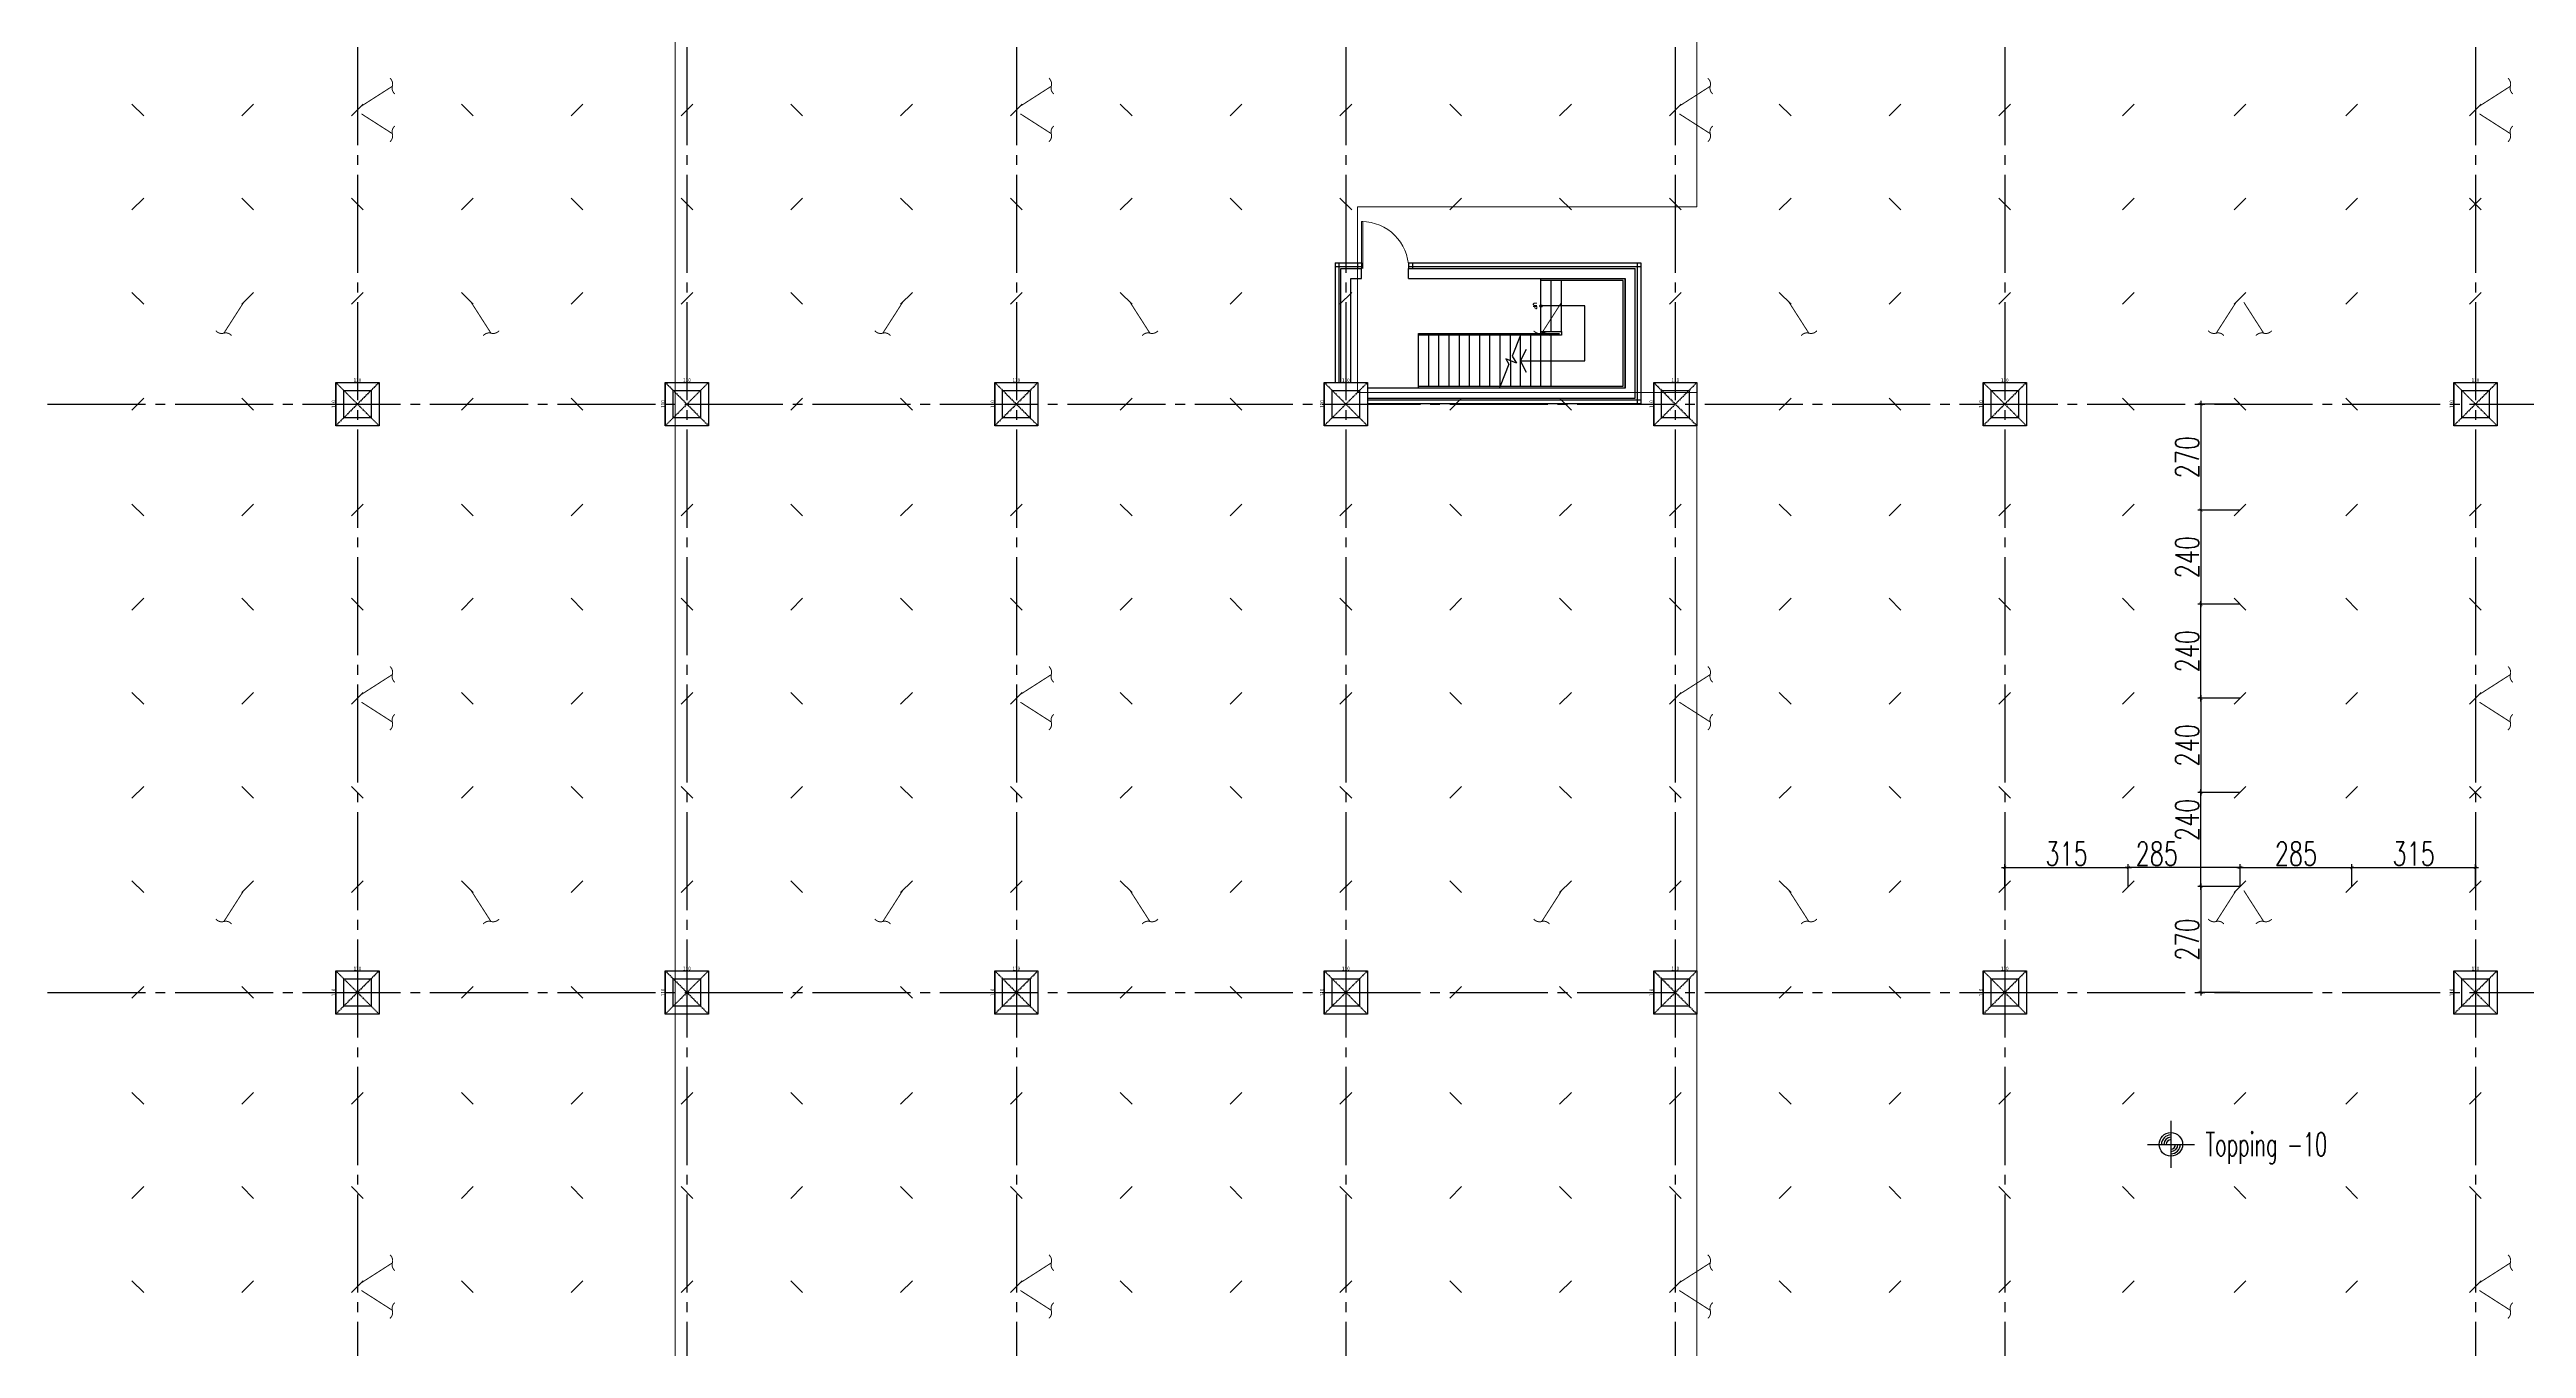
# Model space of a CAD drawing. Extents: x -3080 to 28500, y -1326 to 31609.
# Drawn here: x 7735 to 14050, y 2092 to 5404 of the extents above; entities that cross this region are included whole.
import ezdxf
from ezdxf.enums import TextEntityAlignment as Align

# ---------------------------------------------------------------- set-up
doc = ezdxf.new("R2010")
doc.units = 0
doc.header["$LTSCALE"] = 100
for name, pattern in [('X-S-FAB-L05$0$COL-CEN-LIN', [3.25, 2.5, -0.25, 0.25, -0.25]), ('X-S-FAB-L05$0$DASHED', [0.75, 0.5, -0.25]), ('X-S-FAB-L05$0$HIDDEN', [0.4, 0.3, -0.1])]:
    doc.linetypes.add(name, pattern=pattern)
for name, color, linetype in [('0-xref', 8, 'Continuous'), ('188K-SM-03-F05-ARCH-PA-Y2257103$0$K-岩棉 2hr 3.5-非抗', 53, 'Continuous'), ('X-S-FAB-L05$0$0-arr', 8, 'Continuous'), ('X-S-FAB-L05$0$0-DIM-INT', 8, 'Continuous'), ('X-S-FAB-L05$0$0-DIM-TXT', 8, 'Continuous'), ('X-S-FAB-L05$0$0-stc', 8, 'Continuous'), ('X-S-FAB-L05$0$12', 8, 'Continuous'), ('X-S-FAB-L05$0$1_L05平面圖_1_Door', 8, 'Continuous'), ('X-S-FAB-L05$0$AREA', 8, 'Continuous'), ('X-S-FAB-L05$0$BEAM', 8, 'Continuous'), ('X-S-FAB-L05$0$BLOCK', 8, 'Continuous'), ('X-S-FAB-L05$0$BR-D', 8, 'X-S-FAB-L05$0$DASHED'), ('X-S-FAB-L05$0$CCL', 8, 'X-S-FAB-L05$0$COL-CEN-LIN'), ('X-S-FAB-L05$0$COL', 8, 'Continuous'), ('X-S-FAB-L05$0$COL-S', 8, 'Continuous'), ('X-S-FAB-L05$0$HR', 8, 'Continuous'), ('X-S-FAB-L05$0$S-FNDN', 8, 'Continuous'), ('X-S-FAB-L05$0$S-鋼柱', 8, 'Continuous'), ('X-S-FAB-L05$0$SLAB', 8, 'Continuous'), ('X-S-FAB-L05$0$ST', 8, 'Continuous'), ('X-S-FAB-L05$0$TXT', 8, 'Continuous'), ('X-S-FAB-L05$0$WALL-DR', 8, 'Continuous'), ('X-S-FAB-L05$0$斜撐', 8, 'Continuous'), ('X-S-FAB-L05$0$高程', 8, 'Continuous')]:
    doc.layers.add(name, color=color, linetype=linetype)
doc.layers.add('X-S-FAB-L05$0$XREF', color=8, linetype='Continuous', lineweight=0)
doc.styles.add('X-S-FAB-L05$0$CHINA', font='simplex.shx', dxfattribs={"width": 0.75, "bigfont": 'chineset.shx'})
doc.styles.add('X-S-FAB-L05$0$DIM', font='', dxfattribs={"width": 0.8})
doc.styles.add('X-S-FAB-L05$0$DimStyUse', font='romans.shx', dxfattribs={"width": 0.7})
doc.styles.get('X-S-FAB-L05$0$DIM').set_extended_font_data('MingLiU')
doc.dimstyles.new('X-S-FAB-L05$0$JJP_005_defpoint', dxfattribs={"dimtxt": 20, "dimasz": 0.5, "dimexe": 0.5, "dimexo": 0.5, "dimgap": 0.5, "dimtad": 1, "dimdsep": 46, "dimtxsty": 'X-S-FAB-L05$0$DIM', "dimblk": 'X-S-FAB-L05$0$_None', "dimcen": 10, "dimclrd": 256, "dimclre": 256, "dimclrt": 256, "dimadec": 0, "dimazin": 0, "dimtfac": 1, "dimtix": 1, "dimtmove": 2, "dimatfit": 3, "dimldrblk": 'X-S-FAB-L05$0$_None', "dimfxl": 0.5, "dimtolj": 1, "dimtzin": 0, "dimarcsym": 0})
doc.dimstyles.new('X-S-FAB-L05$0$SLASHM', dxfattribs={"dimtxt": 25, "dimasz": 8, "dimexe": 8, "dimexo": 0, "dimgap": 5, "dimtad": 1, "dimdsep": 46, "dimtxsty": 'X-S-FAB-L05$0$DimStyUse', "dimblk": 'X-S-FAB-L05$0$_ArchTick', "dimcen": 10, "dimdle": 8, "dimclrt": 2, "dimazin": 0, "dimtfac": 1, "dimtix": 1, "dimtmove": 2, "dimatfit": 3, "dimfxl": 10, "dimtolj": 1, "dimarcsym": 0})

# ---------------------------------------------------------------- blocks, each defined once
blk = doc.blocks.new('*D174')
at = {"layer": 'DefPoints', "lineweight": -2, "transparency": 16777216}
blk.add_line((0, 0), (110, 0), dxfattribs=at)
at = {"layer": 'DefPoints', "color": 0, "transparency": 16777216}
for p in [(0, 0), (110, 0), (110, 0)]:
    blk.add_point(p, dxfattribs=at)
at = {"layer": 'DefPoints', "transparency": 16777216, "insert": (55, 6.1), "char_height": 10, "attachment_point": 5, "style": 'X-S-FAB-L05$0$DIM'}
blk.add_mtext('\\A1;110', dxfattribs=at)
blk = doc.blocks.new('X-S-FAB-L05$0$_None')
blk = doc.blocks.new('*D175')
at = {"layer": 'DefPoints', "lineweight": -2, "transparency": 16777216}
blk.add_line((0, 0), (0, -110), dxfattribs=at)
at = {"layer": 'DefPoints', "color": 0, "transparency": 16777216}
for p in [(0, 0), (0, -110), (0, -110)]:
    blk.add_point(p, dxfattribs=at)
at = {"layer": 'DefPoints', "transparency": 16777216, "insert": (-6.1, -55), "char_height": 10, "attachment_point": 5, "rotation": 90, "style": 'X-S-FAB-L05$0$DIM'}
blk.add_mtext('\\A1;110', dxfattribs=at)
blk = doc.blocks.new('*U62')
blk.add_lwpolyline([(0, 0.5), (1.44, 0.5), (1.75, 0.09), (1.75, 0.3), (1.75, 0.82), (1.99, 0.5, 0.234256), (1.99, 0.5), (3.5, 0.5)], format="xyb")
blk = doc.blocks.new('X-S-FAB-L05$0$斜撐')
at = {"layer": 'X-S-FAB-L05$0$BR-D', "const_width": 0.5}
blk.add_lwpolyline([(962.1, 215.6, -0.296213), (958, 215.2, 0.299957), (953.7, 214.9, 0.006918)], format="xyb", dxfattribs=at)
at = {"layer": 'X-S-FAB-L05$0$BR-D', "linetype": 'ByBlock', "const_width": 0.5}
blk.add_lwpolyline([(964.4, 197.6), (958, 215.2)], dxfattribs=at)
blk = doc.blocks.new('X-S-FAB-L05$0$SC1')
at = {"layer": 'DefPoints'}
blk.add_line((27925, 8342.1), (27955, 8312.1), dxfattribs=at)
blk = doc.blocks.new('X-S-FAB-L05$0$VC(C)')
at = {"layer": 'X-S-FAB-L05$0$S-鋼柱'}
for p in [(-19980, -3077.1), (-19140, -3077.1), (-18300, -3077.1), (-17460, -3077.1), (-16620, -3077.1), (-15780, -3077.1), (-19700, -3317.1), (-19420, -3317.1), (-18860, -3317.1), (-18580, -3317.1), (-18020, -3317.1), (-17740, -3317.1), (-17180, -3317.1), (-16900, -3317.1), (-16340, -3317.1), (-16060, -3317.1), (-15500, -3317.1), (-15220, -3317.1), (-14020, -3317.1), (-19980, -3557.1), (-19140, -3557.1), (-18300, -3557.1), (-17460, -3557.1), (-15780, -3557.1), (-19700, -3827.1), (-18860, -3827.1), (-18020, -3827.1), (-17180, -3827.1), (-16340, -3827.1), (-15500, -3827.1), (-14905, -3827.1), (-14620.4, -3827.1), (-14335.4, -3827.1), (-19980, -4097.1), (-19140, -4097.1), (-18300, -4097.1), (-17460, -4097.1), (-16620, -4097.1), (-15780, -4097.1), (-19700, -4337.1), (-19420, -4337.1), (-18860, -4337.1), (-18580, -4337.1), (-18020, -4337.1), (-17740, -4337.1), (-17180, -4337.1), (-16900, -4337.1), (-16340, -4337.1), (-16060, -4337.1), (-15500, -4337.1), (-15220, -4337.1), (-14905, -4337.1), (-14620.4, -4337.1), (-14335.4, -4337.1), (-14020, -4337.1), (-19980, -4577.1), (-19140, -4577.1), (-18300, -4577.1), (-17460, -4577.1), (-16620, -4577.1), (-15780, -4577.1), (-19700, -4817.1), (-19420, -4817.1), (-18860, -4817.1), (-18580, -4817.1), (-18020, -4817.1), (-17740, -4817.1), (-17180, -4817.1), (-16900, -4817.1), (-16340, -4817.1), (-16060, -4817.1), (-15500, -4817.1), (-15220, -4817.1), (-14020, -4817.1), (-19980, -5057.1), (-19140, -5057.1), (-18300, -5057.1), (-17460, -5057.1), (-16620, -5057.1), (-15780, -5057.1), (-19700, -5327.1), (-18860, -5327.1), (-18020, -5327.1), (-17180, -5327.1), (-16340, -5327.1), (-15500, -5327.1), (-19980, -5597.1), (-19140, -5597.1), (-18300, -5597.1), (-17460, -5597.1), (-16620, -5597.1), (-15780, -5597.1), (-19700, -5837.1), (-19420, -5837.1), (-18860, -5837.1), (-18580, -5837.1), (-18020, -5837.1), (-17740, -5837.1), (-17180, -5837.1), (-16900, -5837.1), (-16340, -5837.1), (-16060, -5837.1), (-15500, -5837.1), (-15220, -5837.1), (-14905, -5837.1), (-14620.4, -5837.1), (-14335.4, -5837.1), (-14020, -5837.1), (-19980, -6077.1), (-19140, -6077.1), (-18300, -6077.1), (-17460, -6077.1), (-16620, -6077.1), (-15780, -6077.1)]:
    blk.add_blockref('X-S-FAB-L05$0$SC1', p, dxfattribs=at)
at = {"layer": 'X-S-FAB-L05$0$S-鋼柱', "rotation": 90}
for p in [(16567.1, -22690), (16847.1, -22690), (17407.1, -22690), (17687.1, -22690), (18247.1, -22690), (18527.1, -22690), (19087.1, -22690), (19367.1, -22690), (19927.1, -22690), (20207.1, -22690), (20767.1, -22690), (21047.1, -22690), (21362.1, -22690), (21646.7, -22690), (21931.7, -22690), (22247.1, -22690), (16287.1, -22930), (17127.1, -22930), (17967.1, -22930), (18807.1, -22930), (19647.1, -22930), (20487.1, -22930), (21362.1, -22930), (21646.7, -22930), (21931.7, -22930), (22247.1, -22930), (16567.1, -23170), (16847.1, -23170), (17407.1, -23170), (17687.1, -23170), (18247.1, -23170), (18527.1, -23170), (19087.1, -23170), (19367.1, -23170), (20207.1, -23170), (20767.1, -23170), (21047.1, -23170), (21362.1, -23170), (21646.7, -23170), (21931.7, -23170), (22247.1, -23170), (16287.1, -23440), (17127.1, -23440), (17967.1, -23440), (18807.1, -23440), (19647.1, -23440), (20487.1, -23440), (16567.1, -23710), (16847.1, -23710), (17407.1, -23710), (17687.1, -23710), (18247.1, -23710), (18527.1, -23710), (19087.1, -23710), (19367.1, -23710), (19927.1, -23710), (20207.1, -23710), (20767.1, -23710), (21047.1, -23710), (21362.1, -23710), (21646.7, -23710), (21931.7, -23710), (22247.1, -23710), (16287.1, -23950), (17127.1, -23950), (17967.1, -23950), (18807.1, -23950), (19647.1, -23950), (20487.1, -23950), (16567.1, -24190), (16847.1, -24190), (17407.1, -24190), (17687.1, -24190), (18247.1, -24190), (18527.1, -24190), (19087.1, -24190), (19367.1, -24190), (19927.1, -24190), (20207.1, -24190), (20767.1, -24190), (21047.1, -24190), (21362.1, -24190), (21646.7, -24190), (21931.7, -24190), (22247.1, -24190), (16287.1, -24430), (17127.1, -24430), (17967.1, -24430), (18807.1, -24430), (19647.1, -24430), (20487.1, -24430), (21362.1, -24430), (21646.7, -24430), (21931.7, -24430), (22247.1, -24430), (16567.1, -24670), (16847.1, -24670), (17407.1, -24670), (17687.1, -24670), (18247.1, -24670), (18527.1, -24670), (19087.1, -24670), (19367.1, -24670), (19927.1, -24670), (20207.1, -24670), (20767.1, -24670), (21047.1, -24670), (21362.1, -24670), (21646.7, -24670), (21931.7, -24670), (22247.1, -24670), (16287.1, -24940), (17127.1, -24940), (17967.1, -24940), (18807.1, -24940), (19647.1, -24940), (20487.1, -24940), (16567.1, -25210), (16847.1, -25210), (17407.1, -25210), (17687.1, -25210), (18247.1, -25210), (18527.1, -25210), (19087.1, -25210), (19367.1, -25210), (19927.1, -25210), (20207.1, -25210), (20767.1, -25210), (21047.1, -25210), (21362.1, -25210), (21646.7, -25210), (21931.7, -25210), (22247.1, -25210), (16287.1, -25450), (17127.1, -25450), (17967.1, -25450), (18807.1, -25450), (19647.1, -25450), (20487.1, -25450), (16567.1, -25690), (16847.1, -25690), (17407.1, -25690), (17687.1, -25690), (18247.1, -25690), (18527.1, -25690), (19087.1, -25690), (19367.1, -25690), (19927.1, -25690), (20207.1, -25690), (20767.1, -25690), (21047.1, -25690), (21362.1, -25690), (21646.7, -25690), (21931.7, -25690), (22247.1, -25690)]:
    blk.add_blockref('X-S-FAB-L05$0$SC1', p, dxfattribs=at)
at = {"layer": 'X-S-FAB-L05$0$斜撐'}
for p, xscale, yscale, zscale, rotation in [((6507.4, 9747.2), 5.000000000000002, 5.000000000000002, 5.000000000000002, 282.6853631040207), ((8187.4, 9747.2), 5.000000000000002, 5.000000000000002, 5.000000000000002, 282.6853631040207), ((9867.4, 9747.2), 5.000000000000002, 5.000000000000002, 5.000000000000002, 282.6853631040207), ((11907.4, 9747.2), 5.000000000000002, 5.000000000000002, 5.000000000000002, 282.6853631040207), ((6507.4, 752.8), -5, 5, 5, 257.3146368959793), ((8187.4, 752.8), -5, 5, 5, 257.3146368959793), ((9867.4, 752.8), -5, 5, 5, 257.3146368959793), ((11907.4, 752.8), -5, 5, 5, 257.3146368959793), ((3742.8, 6782.6), -5.000000000000004, 5, 5, 167.3146368959792), ((13297.2, 6782.6), 5, 5, 5, 192.6853631040206), ((5422.8, 6782.6), -5.000000000000004, 5, 5, 167.3146368959792), ((14977.2, 6782.6), 5, 5, 5, 192.6853631040206), ((7102.8, 6782.6), -5.000000000000004, 5, 5, 167.3146368959792), ((16657.2, 6782.6), 5, 5, 5, 192.6853631040206), ((8822.4, 6782.6), -4.999999999999998, 5, 5, 167.3146368959794), ((17816.8, 6782.6), 5.000000000000001, 5.000000000000001, 5.000000000000001, 192.6853631040205), ((6507.4, 8247.2), 5.000000000000002, 5.000000000000002, 5.000000000000002, 282.6853631040207), ((8187.4, 8247.2), 5.000000000000002, 5.000000000000002, 5.000000000000002, 282.6853631040207), ((9867.4, 8247.2), 5.000000000000002, 5.000000000000002, 5.000000000000002, 282.6853631040207), ((11907.4, 8247.2), 5.000000000000002, 5.000000000000002, 5.000000000000002, 282.6853631040207), ((6507.4, -747.2), -5, 5, 5, 257.3146368959793), ((8187.4, -747.2), -5, 5, 5, 257.3146368959793), ((9867.4, -747.2), -5, 5, 5, 257.3146368959793), ((11907.4, -747.2), -5, 5, 5, 257.3146368959793), ((3742.8, 5282.6), -5.000000000000004, 5, 5, 167.3146368959792), ((13297.2, 5282.6), 5, 5, 5, 192.6853631040206), ((5422.8, 5282.6), -5.000000000000004, 5, 5, 167.3146368959792), ((14977.2, 5282.6), 5, 5, 5, 192.6853631040206), ((7102.8, 5282.6), -5.000000000000004, 5, 5, 167.3146368959792), ((16657.2, 5282.6), 5, 5, 5, 192.6853631040206), ((8822.4, 5282.6), -4.999999999999998, 5, 5, 167.3146368959794), ((17816.8, 5282.6), 5.000000000000001, 5.000000000000001, 5.000000000000001, 192.6853631040205), ((6507.4, 6747.2), 5.000000000000002, 5.000000000000002, 5.000000000000002, 282.6853631040207), ((8187.4, 6747.2), 5.000000000000002, 5.000000000000002, 5.000000000000002, 282.6853631040207), ((9867.4, 6747.2), 5.000000000000002, 5.000000000000002, 5.000000000000002, 282.6853631040207), ((11907.4, 6747.2), 5.000000000000002, 5.000000000000002, 5.000000000000002, 282.6853631040207), ((6507.4, -2247.2), -5, 5, 5, 257.3146368959793), ((8187.4, -2247.2), -5, 5, 5, 257.3146368959793), ((9867.4, -2247.2), -5, 5, 5, 257.3146368959793), ((11907.4, -2247.2), -5, 5, 5, 257.3146368959793)]:
    blk.add_blockref('X-S-FAB-L05$0$斜撐', p, dxfattribs=dict(at, xscale=xscale, yscale=yscale, zscale=zscale, rotation=rotation))
blk = doc.blocks.new('X-S-FAB-L05$0$_ArchTick')
at = {"color": 0, "linetype": 'ByBlock', "const_width": 0.15}
blk.add_lwpolyline([(-0.5, -0.5), (0.5, 0.5)], dxfattribs=at)
blk = doc.blocks.new('*D1704')
at = {"layer": 'DefPoints', "color": 0, "lineweight": -2, "transparency": 16777216}
for p, q in [((13319.2, 4500), (13212.1, 4500)), ((13220.1, 4508), (13220.1, 4222)), ((13319.2, 4230), (13212.1, 4230))]:
    blk.add_line(p, q, dxfattribs=at)
at = {"layer": 'DefPoints', "color": 0, "transparency": 16777216}
for p in [(13319.2, 4500), (13220.1, 4230), (13319.2, 4230)]:
    blk.add_point(p, dxfattribs=at)
at = {"layer": 'DefPoints', "color": 0, "lineweight": -2, "transparency": 16777216, "xscale": 8, "yscale": 8, "zscale": 8}
for p, rotation in [((13220.1, 4500), 90), ((13220.1, 4230), 270)]:
    blk.add_blockref('X-S-FAB-L05$0$_ArchTick', p, dxfattribs=dict(at, rotation=rotation))
at = {"layer": 'DefPoints', "color": 2, "transparency": 16777216, "insert": (13185.1, 4365), "char_height": 60, "attachment_point": 5, "rotation": 90, "style": 'X-S-FAB-L05$0$DimStyUse'}
blk.add_mtext('\\A1;270', dxfattribs=at)
blk = doc.blocks.new('*D1705')
at = {"layer": 'DefPoints', "color": 0, "lineweight": -2, "transparency": 16777216}
for p, q in [((13220.1, 4238), (13220.1, 3982)), ((13319.6, 4230), (13212.1, 4230)), ((13319.2, 3990), (13212.1, 3990))]:
    blk.add_line(p, q, dxfattribs=at)
at = {"layer": 'DefPoints', "color": 0, "transparency": 16777216}
for p in [(13319.6, 4230), (13220.1, 3990), (13319.2, 3990)]:
    blk.add_point(p, dxfattribs=at)
at = {"layer": 'DefPoints', "color": 0, "lineweight": -2, "transparency": 16777216, "xscale": 8, "yscale": 8, "zscale": 8}
for p, rotation in [((13220.1, 4230), 90), ((13220.1, 3990), 270)]:
    blk.add_blockref('X-S-FAB-L05$0$_ArchTick', p, dxfattribs=dict(at, rotation=rotation))
at = {"layer": 'DefPoints', "color": 2, "transparency": 16777216, "insert": (13185.1, 4110), "char_height": 60, "attachment_point": 5, "rotation": 90, "style": 'X-S-FAB-L05$0$DimStyUse'}
blk.add_mtext('\\A1;240', dxfattribs=at)
blk = doc.blocks.new('*D1706')
at = {"layer": 'DefPoints', "color": 0, "lineweight": -2, "transparency": 16777216}
for p, q in [((13319.2, 3990), (13212.1, 3990)), ((13220.1, 3742), (13220.1, 3998)), ((13319.6, 3750), (13212.1, 3750))]:
    blk.add_line(p, q, dxfattribs=at)
at = {"layer": 'DefPoints', "color": 0, "transparency": 16777216}
for p in [(13220.1, 3990), (13319.2, 3990), (13319.6, 3750)]:
    blk.add_point(p, dxfattribs=at)
at = {"layer": 'DefPoints', "color": 0, "lineweight": -2, "transparency": 16777216, "xscale": 8, "yscale": 8, "zscale": 8}
for p, rotation in [((13220.1, 3990), 90), ((13220.1, 3750), 270)]:
    blk.add_blockref('X-S-FAB-L05$0$_ArchTick', p, dxfattribs=dict(at, rotation=rotation))
at = {"layer": 'DefPoints', "color": 2, "transparency": 16777216, "insert": (13185.1, 3870), "char_height": 60, "attachment_point": 5, "rotation": 90, "style": 'X-S-FAB-L05$0$DimStyUse'}
blk.add_mtext('\\A1;240', dxfattribs=at)
blk = doc.blocks.new('*D1707')
at = {"layer": 'DefPoints', "color": 0, "lineweight": -2, "transparency": 16777216}
for p, q in [((13319.6, 3750), (13212.1, 3750)), ((13220.1, 3758), (13220.1, 3502)), ((13319.2, 3510), (13212.1, 3510))]:
    blk.add_line(p, q, dxfattribs=at)
at = {"layer": 'DefPoints', "color": 0, "transparency": 16777216}
for p in [(13319.6, 3750), (13220.1, 3510), (13319.2, 3510)]:
    blk.add_point(p, dxfattribs=at)
at = {"layer": 'DefPoints', "color": 0, "lineweight": -2, "transparency": 16777216, "xscale": 8, "yscale": 8, "zscale": 8}
for p, rotation in [((13220.1, 3750), 90), ((13220.1, 3510), 270)]:
    blk.add_blockref('X-S-FAB-L05$0$_ArchTick', p, dxfattribs=dict(at, rotation=rotation))
at = {"layer": 'DefPoints', "color": 2, "transparency": 16777216, "insert": (13185.1, 3630), "char_height": 60, "attachment_point": 5, "rotation": 90, "style": 'X-S-FAB-L05$0$DimStyUse'}
blk.add_mtext('\\A1;240', dxfattribs=at)
blk = doc.blocks.new('*D1708')
at = {"layer": 'DefPoints', "color": 0, "lineweight": -2, "transparency": 16777216}
for p, q in [((13319.2, 3510), (13212.1, 3510)), ((13220.1, 3262), (13220.1, 3518)), ((13319.6, 3270), (13212.1, 3270))]:
    blk.add_line(p, q, dxfattribs=at)
at = {"layer": 'DefPoints', "color": 0, "transparency": 16777216}
for p in [(13220.1, 3510), (13319.2, 3510), (13319.6, 3270)]:
    blk.add_point(p, dxfattribs=at)
at = {"layer": 'DefPoints', "color": 0, "lineweight": -2, "transparency": 16777216, "xscale": 8, "yscale": 8, "zscale": 8}
for p, rotation in [((13220.1, 3510), 90), ((13220.1, 3270), 270)]:
    blk.add_blockref('X-S-FAB-L05$0$_ArchTick', p, dxfattribs=dict(at, rotation=rotation))
at = {"layer": 'DefPoints', "color": 2, "transparency": 16777216, "insert": (13185.1, 3440), "char_height": 60, "attachment_point": 5, "rotation": 90, "style": 'X-S-FAB-L05$0$DimStyUse'}
blk.add_mtext('\\A1;240', dxfattribs=at)
blk = doc.blocks.new('*D1709')
at = {"layer": 'DefPoints', "color": 0, "lineweight": -2, "transparency": 16777216}
for p, q in [((13319.6, 3270), (13212.1, 3270)), ((13220.1, 3278), (13220.1, 2992)), ((13319.2, 3000), (13212.1, 3000))]:
    blk.add_line(p, q, dxfattribs=at)
at = {"layer": 'DefPoints', "color": 0, "transparency": 16777216}
for p in [(13319.6, 3270), (13220.1, 3000), (13319.2, 3000)]:
    blk.add_point(p, dxfattribs=at)
at = {"layer": 'DefPoints', "color": 0, "lineweight": -2, "transparency": 16777216, "xscale": 8, "yscale": 8, "zscale": 8}
for p, rotation in [((13220.1, 3270), 90), ((13220.1, 3000), 270)]:
    blk.add_blockref('X-S-FAB-L05$0$_ArchTick', p, dxfattribs=dict(at, rotation=rotation))
at = {"layer": 'DefPoints', "color": 2, "transparency": 16777216, "insert": (13185.1, 3135), "char_height": 60, "attachment_point": 5, "rotation": 90, "style": 'X-S-FAB-L05$0$DimStyUse'}
blk.add_mtext('\\A1;270', dxfattribs=at)
blk = doc.blocks.new('*D1710')
at = {"layer": 'DefPoints', "color": 0, "lineweight": -2, "transparency": 16777216}
for p, q in [((12712, 3318.7), (13043, 3318.7)), ((12720, 3270.4), (12720, 3326.7)), ((13035, 3270.4), (13035, 3326.7))]:
    blk.add_line(p, q, dxfattribs=at)
at = {"layer": 'DefPoints', "color": 0, "transparency": 16777216}
for p in [(13035, 3318.7), (12720, 3270.4), (13035, 3270.4)]:
    blk.add_point(p, dxfattribs=at)
at = {"layer": 'DefPoints', "color": 0, "lineweight": -2, "transparency": 16777216, "xscale": 8, "yscale": 8, "zscale": 8, "rotation": 180}
blk.add_blockref('X-S-FAB-L05$0$_ArchTick', (12720, 3318.7), dxfattribs=at)
at = {"layer": 'DefPoints', "color": 0, "lineweight": -2, "transparency": 16777216, "xscale": 8, "yscale": 8, "zscale": 8}
blk.add_blockref('X-S-FAB-L05$0$_ArchTick', (13035, 3318.7), dxfattribs=at)
at = {"layer": 'DefPoints', "color": 2, "transparency": 16777216, "insert": (12877.5, 3353.7), "char_height": 60, "attachment_point": 5, "style": 'X-S-FAB-L05$0$DimStyUse'}
blk.add_mtext('\\A1;315', dxfattribs=at)
blk = doc.blocks.new('*D1711')
at = {"layer": 'DefPoints', "color": 0, "lineweight": -2, "transparency": 16777216}
for p, q in [((13328, 3318.7), (13027, 3318.7)), ((13035, 3270.4), (13035, 3326.7)), ((13320, 3270.4), (13320, 3326.7))]:
    blk.add_line(p, q, dxfattribs=at)
at = {"layer": 'DefPoints', "color": 0, "transparency": 16777216}
for p in [(13035, 3318.7), (13035, 3270.4), (13320, 3270.4)]:
    blk.add_point(p, dxfattribs=at)
at = {"layer": 'DefPoints', "color": 0, "lineweight": -2, "transparency": 16777216, "xscale": 8, "yscale": 8, "zscale": 8, "rotation": 180}
blk.add_blockref('X-S-FAB-L05$0$_ArchTick', (13035, 3318.7), dxfattribs=at)
at = {"layer": 'DefPoints', "color": 0, "lineweight": -2, "transparency": 16777216, "xscale": 8, "yscale": 8, "zscale": 8}
blk.add_blockref('X-S-FAB-L05$0$_ArchTick', (13320, 3318.7), dxfattribs=at)
at = {"layer": 'DefPoints', "color": 2, "transparency": 16777216, "insert": (13107.5, 3353.7), "char_height": 60, "attachment_point": 5, "style": 'X-S-FAB-L05$0$DimStyUse'}
blk.add_mtext('\\A1;285', dxfattribs=at)
blk = doc.blocks.new('*D1712')
at = {"layer": 'DefPoints', "color": 0, "lineweight": -2, "transparency": 16777216}
for p, q in [((13312, 3318.7), (13613, 3318.7)), ((13320, 3270.4), (13320, 3326.7)), ((13605, 3270.4), (13605, 3326.7))]:
    blk.add_line(p, q, dxfattribs=at)
at = {"layer": 'DefPoints', "color": 0, "transparency": 16777216}
for p in [(13605, 3318.7), (13320, 3270.4), (13605, 3270.4)]:
    blk.add_point(p, dxfattribs=at)
at = {"layer": 'DefPoints', "color": 0, "lineweight": -2, "transparency": 16777216, "xscale": 8, "yscale": 8, "zscale": 8, "rotation": 180}
blk.add_blockref('X-S-FAB-L05$0$_ArchTick', (13320, 3318.7), dxfattribs=at)
at = {"layer": 'DefPoints', "color": 0, "lineweight": -2, "transparency": 16777216, "xscale": 8, "yscale": 8, "zscale": 8}
blk.add_blockref('X-S-FAB-L05$0$_ArchTick', (13605, 3318.7), dxfattribs=at)
at = {"layer": 'DefPoints', "color": 2, "transparency": 16777216, "insert": (13462.5, 3353.7), "char_height": 60, "attachment_point": 5, "style": 'X-S-FAB-L05$0$DimStyUse'}
blk.add_mtext('\\A1;285', dxfattribs=at)
blk = doc.blocks.new('*D1713')
at = {"layer": 'DefPoints', "color": 0, "lineweight": -2, "transparency": 16777216}
for p, q in [((13597, 3318.7), (13928, 3318.7)), ((13605, 3270.4), (13605, 3326.7)), ((13920, 3270.4), (13920, 3326.7))]:
    blk.add_line(p, q, dxfattribs=at)
at = {"layer": 'DefPoints', "color": 0, "transparency": 16777216}
for p in [(13920, 3318.7), (13605, 3270.4), (13920, 3270.4)]:
    blk.add_point(p, dxfattribs=at)
at = {"layer": 'DefPoints', "color": 0, "lineweight": -2, "transparency": 16777216, "xscale": 8, "yscale": 8, "zscale": 8, "rotation": 180}
blk.add_blockref('X-S-FAB-L05$0$_ArchTick', (13605, 3318.7), dxfattribs=at)
at = {"layer": 'DefPoints', "color": 0, "lineweight": -2, "transparency": 16777216, "xscale": 8, "yscale": 8, "zscale": 8}
blk.add_blockref('X-S-FAB-L05$0$_ArchTick', (13920, 3318.7), dxfattribs=at)
at = {"layer": 'DefPoints', "color": 2, "transparency": 16777216, "insert": (13762.5, 3353.7), "char_height": 60, "attachment_point": 5, "style": 'X-S-FAB-L05$0$DimStyUse'}
blk.add_mtext('\\A1;315', dxfattribs=at)
blk = doc.blocks.new('X-S-FAB-L05$0$板_3_2', base_point=(11935, 9055))
at = {"layer": 'X-S-FAB-L05$0$S-FNDN', "color": 15, "lineweight": 0, "flags": 128}
blk.add_lwpolyline([(11935, 9055), (4350, 9055), (4350, 7470), (9330, 7470), (9330, -55), (11935, -55), (11935, 4530), (11070, 4530), (11070, 5003), (11935, 5003)], close=True, dxfattribs=at)
blk = doc.blocks.new('X-S-FAB-L05$0$A$C5E0A759A')
at = {"layer": 'X-S-FAB-L05$0$0-DIM-INT'}
for p, q in [((75, 105, -2689.4), (75, 45, -2689.4)), ((45, 75, -2689.4), (105, 75, -2689.4))]:
    blk.add_line(p, q, dxfattribs=at)
blk.add_circle((75, 75, -2689.4), 15, dxfattribs=at)
at = {"layer": 'X-S-FAB-L05$0$0-DIM-INT', "color": 4}
for radius, start, end in [(12, 90, 180), (9, 90, 180), (6, 90, 180), (12, 270, 0), (9, 270, 0), (6, 270, 0)]:
    blk.add_arc((75, 75, -2689.4), radius, start, end, dxfattribs=at)
at = {"layer": 'X-S-FAB-L05$0$0-DIM-TXT', "style": 'X-S-FAB-L05$0$CHINA', "width": 0.75}
blk.add_attdef('HIG', text='', height=40, dxfattribs=at).set_placement((119.1, 75, -2689.4), align=Align.MIDDLE_LEFT)
blk = doc.blocks.new('188K-SM-03-F05-ARCH-PA-Y2257103')
at = {"layer": '188K-SM-03-F05-ARCH-PA-Y2257103$0$K-岩棉 2hr 3.5-非抗'}
for p, q in [((11012.5, 4860.5, 0), (11080, 4860.5, 0)), ((11012.5, 4860.5, 0), (11012.5, 4555, 0)), ((11012.5, 4850.5, 0), (11080, 4850.5, 0)), ((11022.5, 4860.5, 0), (11022.5, 4555, 0)), ((11070, 4860.5, 0), (11070, 4845.5, 0)), ((11080, 4860.5, 0), (11080, 4845.5, 0)), ((11200, 4860.5, 0), (11792.5, 4860.5, 0)), ((11200, 4860.5, 0), (11200, 4845.5, 0)), ((11200, 4850.5, 0), (11792.5, 4850.5, 0)), ((11210, 4860.5, 0), (11210, 4845.5, 0)), ((11782.5, 4860.5, 0), (11782.5, 4500.5, 0)), ((11792.5, 4860.5, 0), (11792.5, 4500.5, 0)), ((11792.5, 4510.5, 0), (11095, 4510.5, 0)), ((11792.5, 4500.5, 0), (11095, 4500.5, 0))]:
    blk.add_line(p, q, dxfattribs=at)
blk = doc.blocks.new('*U59')
at = {"layer": 'DefPoints', "linetype": 'X-S-FAB-L05$0$HIDDEN', "ltscale": 0.1}
for p, q in [((110, 0), (0, -110)), ((0, 0), (110, -110))]:
    blk.add_line(p, q, dxfattribs=at)
at = {"layer": 'X-S-FAB-L05$0$COL', "ltscale": 0.1}
blk.add_lwpolyline([(0, 0), (110, 0), (110, -110), (0, -110)], close=True, dxfattribs=at)
at = {"layer": 'DefPoints'}
dim = blk.add_linear_dim(base=(0, -110), p1=(0, 0), p2=(0, -110), angle=90, dimstyle='X-S-FAB-L05$0$JJP_005_defpoint', override={"dimtxt": 10}, dxfattribs=at)
dim.commit()
dim.dimension.update_dxf_attribs({"geometry": '*D175', "text_midpoint": (-6.067, -55)})
dim = blk.add_linear_dim(base=(110, 0), p1=(0, 0), p2=(110, 0), dimstyle='X-S-FAB-L05$0$JJP_005_defpoint', override={"dimtxt": 10}, dxfattribs=at)
dim.commit()
dim.dimension.update_dxf_attribs({"geometry": '*D174', "text_midpoint": (55, 6.067)})
blk = doc.blocks.new('X-S-FAB-L05$0$FAB2-L05')
at = {"layer": 'X-S-FAB-L05$0$CCL'}
for p, q in [((-17640, 11005), (-17640, 0)), ((-16800, 11005), (-16800, 0)), ((-15960, 11005), (-15960, 0)), ((-15120, 11005), (-15120, 0)), ((-14280, 11005), (-14280, 0)), ((-13440, 11005), (-13440, 0)), ((-12240, 11005), (-12240, 0)), ((-26880, 5220), (1210, 5220)), ((-26880, 3720), (1210, 3720))]:
    blk.add_line(p, q, dxfattribs=at)
at = {"layer": 'X-S-FAB-L05$0$COL-S'}
for points in [[(-17675, 5255), (-17605, 5255), (-17605, 5185), (-17675, 5185)], [(-16835, 5255), (-16765, 5255), (-16765, 5185), (-16835, 5185)], [(-15995, 5255), (-15925, 5255), (-15925, 5185), (-15995, 5185)], [(-15155, 5255), (-15085, 5255), (-15085, 5185), (-15155, 5185)], [(-14315, 5255), (-14245, 5255), (-14245, 5185), (-14315, 5185)], [(-13475, 5255), (-13405, 5255), (-13405, 5185), (-13475, 5185)], [(-12275, 5255), (-12205, 5255), (-12205, 5185), (-12275, 5185)], [(-17675, 3755), (-17605, 3755), (-17605, 3685), (-17675, 3685)], [(-16835, 3755), (-16765, 3755), (-16765, 3685), (-16835, 3685)], [(-15995, 3755), (-15925, 3755), (-15925, 3685), (-15995, 3685)], [(-15155, 3755), (-15085, 3755), (-15085, 3685), (-15155, 3685)], [(-14315, 3755), (-14245, 3755), (-14245, 3685), (-14315, 3685)], [(-13475, 3755), (-13405, 3755), (-13405, 3685), (-13475, 3685)], [(-12275, 3755), (-12205, 3755), (-12205, 3685), (-12275, 3685)]]:
    blk.add_lwpolyline(points, close=True, dxfattribs=at)
at = {"layer": 'X-S-FAB-L05$0$BEAM'}
for p in [(-17695, 5275), (-16855, 5275), (-16015, 5275), (-15175, 5275), (-14335, 5275), (-13495, 5275), (-12295, 5275), (-17695, 3775), (-16855, 3775), (-16015, 3775), (-15175, 3775), (-14335, 3775), (-13495, 3775), (-12295, 3775)]:
    blk.add_blockref('*U59', p, dxfattribs=at)
blk = doc.blocks.new('X-S-FAB-L05')
at = {"layer": 'X-S-FAB-L05$0$0-arr', "color": 4}
blk.add_lwpolyline([(11500.5, 4580.5), (11485.5, 4610.5), (11500.5, 4640.5)], dxfattribs=at)
blk.add_circle((11537.5, 4750.5), 3, dxfattribs=at)
at = {"layer": 'X-S-FAB-L05$0$12'}
blk.add_lwpolyline([(11485.5, 4610.5), (11649.5, 4610.5), (11649.5, 4750.5), (11537.5, 4750.5)], dxfattribs=at)
at = {"layer": 'X-S-FAB-L05$0$1_L05平面圖_1_Door', "color": 4, "lineweight": 0, "ltscale": 10}
for p, q in [((11080, 4845.5), (11080, 4965.5)), ((11080, 4965.5), (11083, 4965.5)), ((11083, 4965.5), (11083, 4845.5))]:
    blk.add_line(p, q, dxfattribs=at)
blk.add_arc((11080, 4845.5), 120, 0, 90, dxfattribs=at)
at = {"layer": 'X-S-FAB-L05$0$AREA'}
for p, q in [((11225.5, 4545.5), (11225.5, 4675.5)), ((11251.5, 4545.5), (11251.5, 4675.5)), ((11277.5, 4545.5), (11277.5, 4675.5)), ((11303.5, 4545.5), (11303.5, 4675.5)), ((11329.5, 4545.5), (11329.5, 4675.5)), ((11355.5, 4545.5), (11355.5, 4675.5)), ((11381.5, 4545.5), (11381.5, 4675.5)), ((11407.5, 4545.5), (11407.5, 4675.5)), ((11433.5, 4545.5), (11433.5, 4675.5)), ((11459.5, 4610.501), (11459.5, 4675.5)), ((11459.5, 4610.501), (11459.5, 4545.5))]:
    blk.add_line(p, q, dxfattribs=at)
for points in [[(11485.5, 4675.5), (11225.5, 4675.5), (11225.5, 4680.5), (11487.5, 4680.5)], [(11431.5, 4540.5), (11225.5, 4540.5), (11225.5, 4545.5), (11433.5, 4545.5)]]:
    blk.add_lwpolyline(points, dxfattribs=at)
at = {"layer": 'X-S-FAB-L05$0$COL-S'}
for points in [[(8485, 4535), (8555, 4535), (8555, 4465), (8485, 4465)], [(9325, 4535), (9395, 4535), (9395, 4465), (9325, 4465)], [(10165, 4535), (10235, 4535), (10235, 4465), (10165, 4465)], [(11005, 4535), (11075, 4535), (11075, 4465), (11005, 4465)], [(11845, 4535), (11915, 4535), (11915, 4465), (11845, 4465)], [(12685, 4535), (12755, 4535), (12755, 4465), (12685, 4465)], [(13885, 4535), (13955, 4535), (13955, 4465), (13885, 4465)], [(8485, 3035), (8555, 3035), (8555, 2965), (8485, 2965)], [(9325, 3035), (9395, 3035), (9395, 2965), (9325, 2965)], [(10165, 3035), (10235, 3035), (10235, 2965), (10165, 2965)], [(11005, 3035), (11075, 3035), (11075, 2965), (11005, 2965)], [(11845, 3035), (11915, 3035), (11915, 2965), (11845, 2965)], [(12685, 3035), (12755, 3035), (12755, 2965), (12685, 2965)], [(13885, 3035), (13955, 3035), (13955, 2965), (13885, 2965)]]:
    blk.add_lwpolyline(points, close=True, dxfattribs=at)
at = {"layer": 'X-S-FAB-L05$0$HR'}
for points in [[(11747.5, 4545.5), (11747.5, 4815.5), (11537.5, 4815.5), (11537.5, 4820.5), (11752.5, 4820.5), (11752.5, 4540.5), (11431.5, 4540.5), (11433.5, 4545.5), (11747.5, 4545.5)], [(11537.5, 4680.5), (11537.5, 4685.5), (11589.5, 4685.5), (11589.5, 4675.5), (11485.5, 4675.5), (11487.5, 4680.5), (11584.5, 4680.5)]]:
    blk.add_lwpolyline(points, dxfattribs=at)
at = {"layer": 'X-S-FAB-L05$0$ST'}
for p, q in [((11537.5, 4685.5), (11537.5, 4815.5)), ((11563.5, 4685.5), (11563.5, 4815.5)), ((11589.5, 4685.5), (11589.5, 4815.5)), ((11485.5, 4545.5), (11485.5, 4675.5)), ((11511.5, 4545.5), (11511.5, 4675.5)), ((11537.5, 4545.5), (11537.5, 4675.5)), ((11563.5, 4545.5), (11563.5, 4675.5))]:
    blk.add_line(p, q, dxfattribs=at)
at = {"layer": 'X-S-FAB-L05$0$WALL-DR'}
for p, q in [((11027.5, 4845.5), (11080, 4845.5)), ((11027.5, 4555), (11027.5, 4845.5)), ((11052.5, 4820.5), (11080, 4820.5)), ((11052.5, 4555), (11052.5, 4820.5)), ((11080, 4820.5), (11080, 4845.5)), ((11200, 4845.5), (11777.5, 4845.5)), ((11200, 4820.5), (11200, 4845.5)), ((11200, 4820.5), (11752.5, 4820.5)), ((11752.5, 4540.5), (11752.5, 4820.5)), ((11777.5, 4515.5), (11777.5, 4845.5)), ((11752.5, 4540.5), (11095, 4540.5)), ((11095, 4515.5), (11777.5, 4515.5))]:
    blk.add_line(p, q, dxfattribs=at)
at = {"layer": 'X-S-FAB-L05$0$0-stc', "xscale": -40.00000000000001, "yscale": 40.00000000000001, "zscale": 40.00000000000001, "rotation": 68.19859051364848}
blk.add_blockref('*U62', (11504.07, 4668.072), dxfattribs=at)
at = {"layer": 'X-S-FAB-L05$0$BEAM'}
for p in [(8465, 4555), (9305, 4555), (10145, 4555), (10985, 4555), (11825, 4555), (12665, 4555), (13865, 4555), (8465, 3055), (9305, 3055), (10145, 3055), (10985, 3055), (11825, 3055), (12665, 3055), (13865, 3055)]:
    blk.add_blockref('*U59', p, dxfattribs=at)
at = {"layer": 'X-S-FAB-L05$0$BLOCK'}
blk.add_blockref('X-S-FAB-L05$0$FAB2-L05', (26160, -720), dxfattribs=at)
at = {"layer": 'X-S-FAB-L05$0$SLAB', "color": 15, "lineweight": 0}
blk.add_blockref('X-S-FAB-L05$0$板_3_2', (11935, 9055), dxfattribs=at)
at = {"layer": 'X-S-FAB-L05$0$XREF'}
blk.add_blockref('X-S-FAB-L05$0$VC(C)', (0, 0), dxfattribs=at)
at = {"layer": 'X-S-FAB-L05$0$高程'}
ref = blk.add_blockref('X-S-FAB-L05$0$A$C5E0A759A', (12993.525, 2462.714, 5378.8), dxfattribs=dict(at, xscale=2, yscale=2, zscale=2))
ref.add_attrib('HIG', 'Topping -10', dxfattribs={"layer": 'X-S-FAB-L05$0$0-DIM-TXT', "height": 60, "style": 'X-S-FAB-L05$0$CHINA', "width": 0.6}).set_placement((13231.777, 2612.715), align=Align.MIDDLE_LEFT)
at = {"layer": 'X-S-FAB-L05$0$TXT', "style": 'X-S-FAB-L05$0$CHINA'}
blk.add_text('UP', height=9, rotation=270, dxfattribs=at).set_placement((11522.5, 4750.5, 0), align=Align.MIDDLE_CENTER)
at = {"layer": 'DefPoints'}
for base, p1, p2, angle, picture, middle in [((13220.105, 4230), (13319.2, 4500), (13319.2, 4230), 90, '*D1704', (13185.105, 4365)), ((13220.105, 3990), (13319.6, 4230), (13319.2, 3990), 90, '*D1705', (13185.105, 4110)), ((13220.105, 3990), (13319.6, 3750), (13319.2, 3990), 270, '*D1706', (13185.105, 3870)), ((13220.105, 3510), (13319.6, 3750), (13319.2, 3510), 90, '*D1707', (13185.105, 3630)), ((13605, 3318.691), (13320, 3270.4), (13605, 3270.4), 0, '*D1712', (13462.5, 3353.691)), ((13220.105, 3000), (13319.6, 3270), (13319.2, 3000), 90, '*D1709', (13185.105, 3135))]:
    dim = blk.add_linear_dim(base=base, p1=p1, p2=p2, angle=angle, dimstyle='X-S-FAB-L05$0$SLASHM', override={"dimtxt": 60, "dimasz": 8, "dimexe": 8, "dimexo": 0, "dimgap": 5, "dimdle": 8}, dxfattribs=at)
    dim.commit()
    dim.dimension.update_dxf_attribs({"geometry": picture, "text_midpoint": middle})
for base, p1, p2, angle, override, picture, middle in [((13220.105, 3510), (13319.6, 3270), (13319.2, 3510), 270, {"dimtxt": 60}, '*D1708', (13185.105, 3440)), ((13035, 3318.691), (13320, 3270.4), (13035, 3270.4), 180, {"dimtxt": 60, "dimtad": 3}, '*D1711', (13107.5, 3353.691))]:
    dim = blk.add_linear_dim(base=base, p1=p1, p2=p2, angle=angle, dimstyle='X-S-FAB-L05$0$SLASHM', override=override, dxfattribs=at)
    dim.commit()
    dim.dimension.update_dxf_attribs({"geometry": picture, "text_midpoint": middle, "dimtype": 160})
for base, p1, p2, override, picture, middle in [((13035, 3318.691), (12720, 3270.4), (13035, 3270.4), {"dimtxt": 60, "dimasz": 8, "dimexe": 8, "dimexo": 0, "dimgap": 5, "dimdle": 8}, '*D1710', (12877.5, 3353.691)), ((13920, 3318.691), (13605, 3270.4), (13920, 3270.4), {"dimtxt": 60}, '*D1713', (13762.5, 3353.691))]:
    dim = blk.add_linear_dim(base=base, p1=p1, p2=p2, dimstyle='X-S-FAB-L05$0$SLASHM', override=override, dxfattribs=at)
    dim.commit()
    dim.dimension.update_dxf_attribs({"geometry": picture, "text_midpoint": middle})

msp = doc.modelspace()

# ---------------------------------------------------------------- block references
at = {"layer": '0-xref'}
for name in ['X-S-FAB-L05', '188K-SM-03-F05-ARCH-PA-Y2257103']:
    msp.add_blockref(name, (0, 0), dxfattribs=at)

doc.saveas('drawing.dxf')
